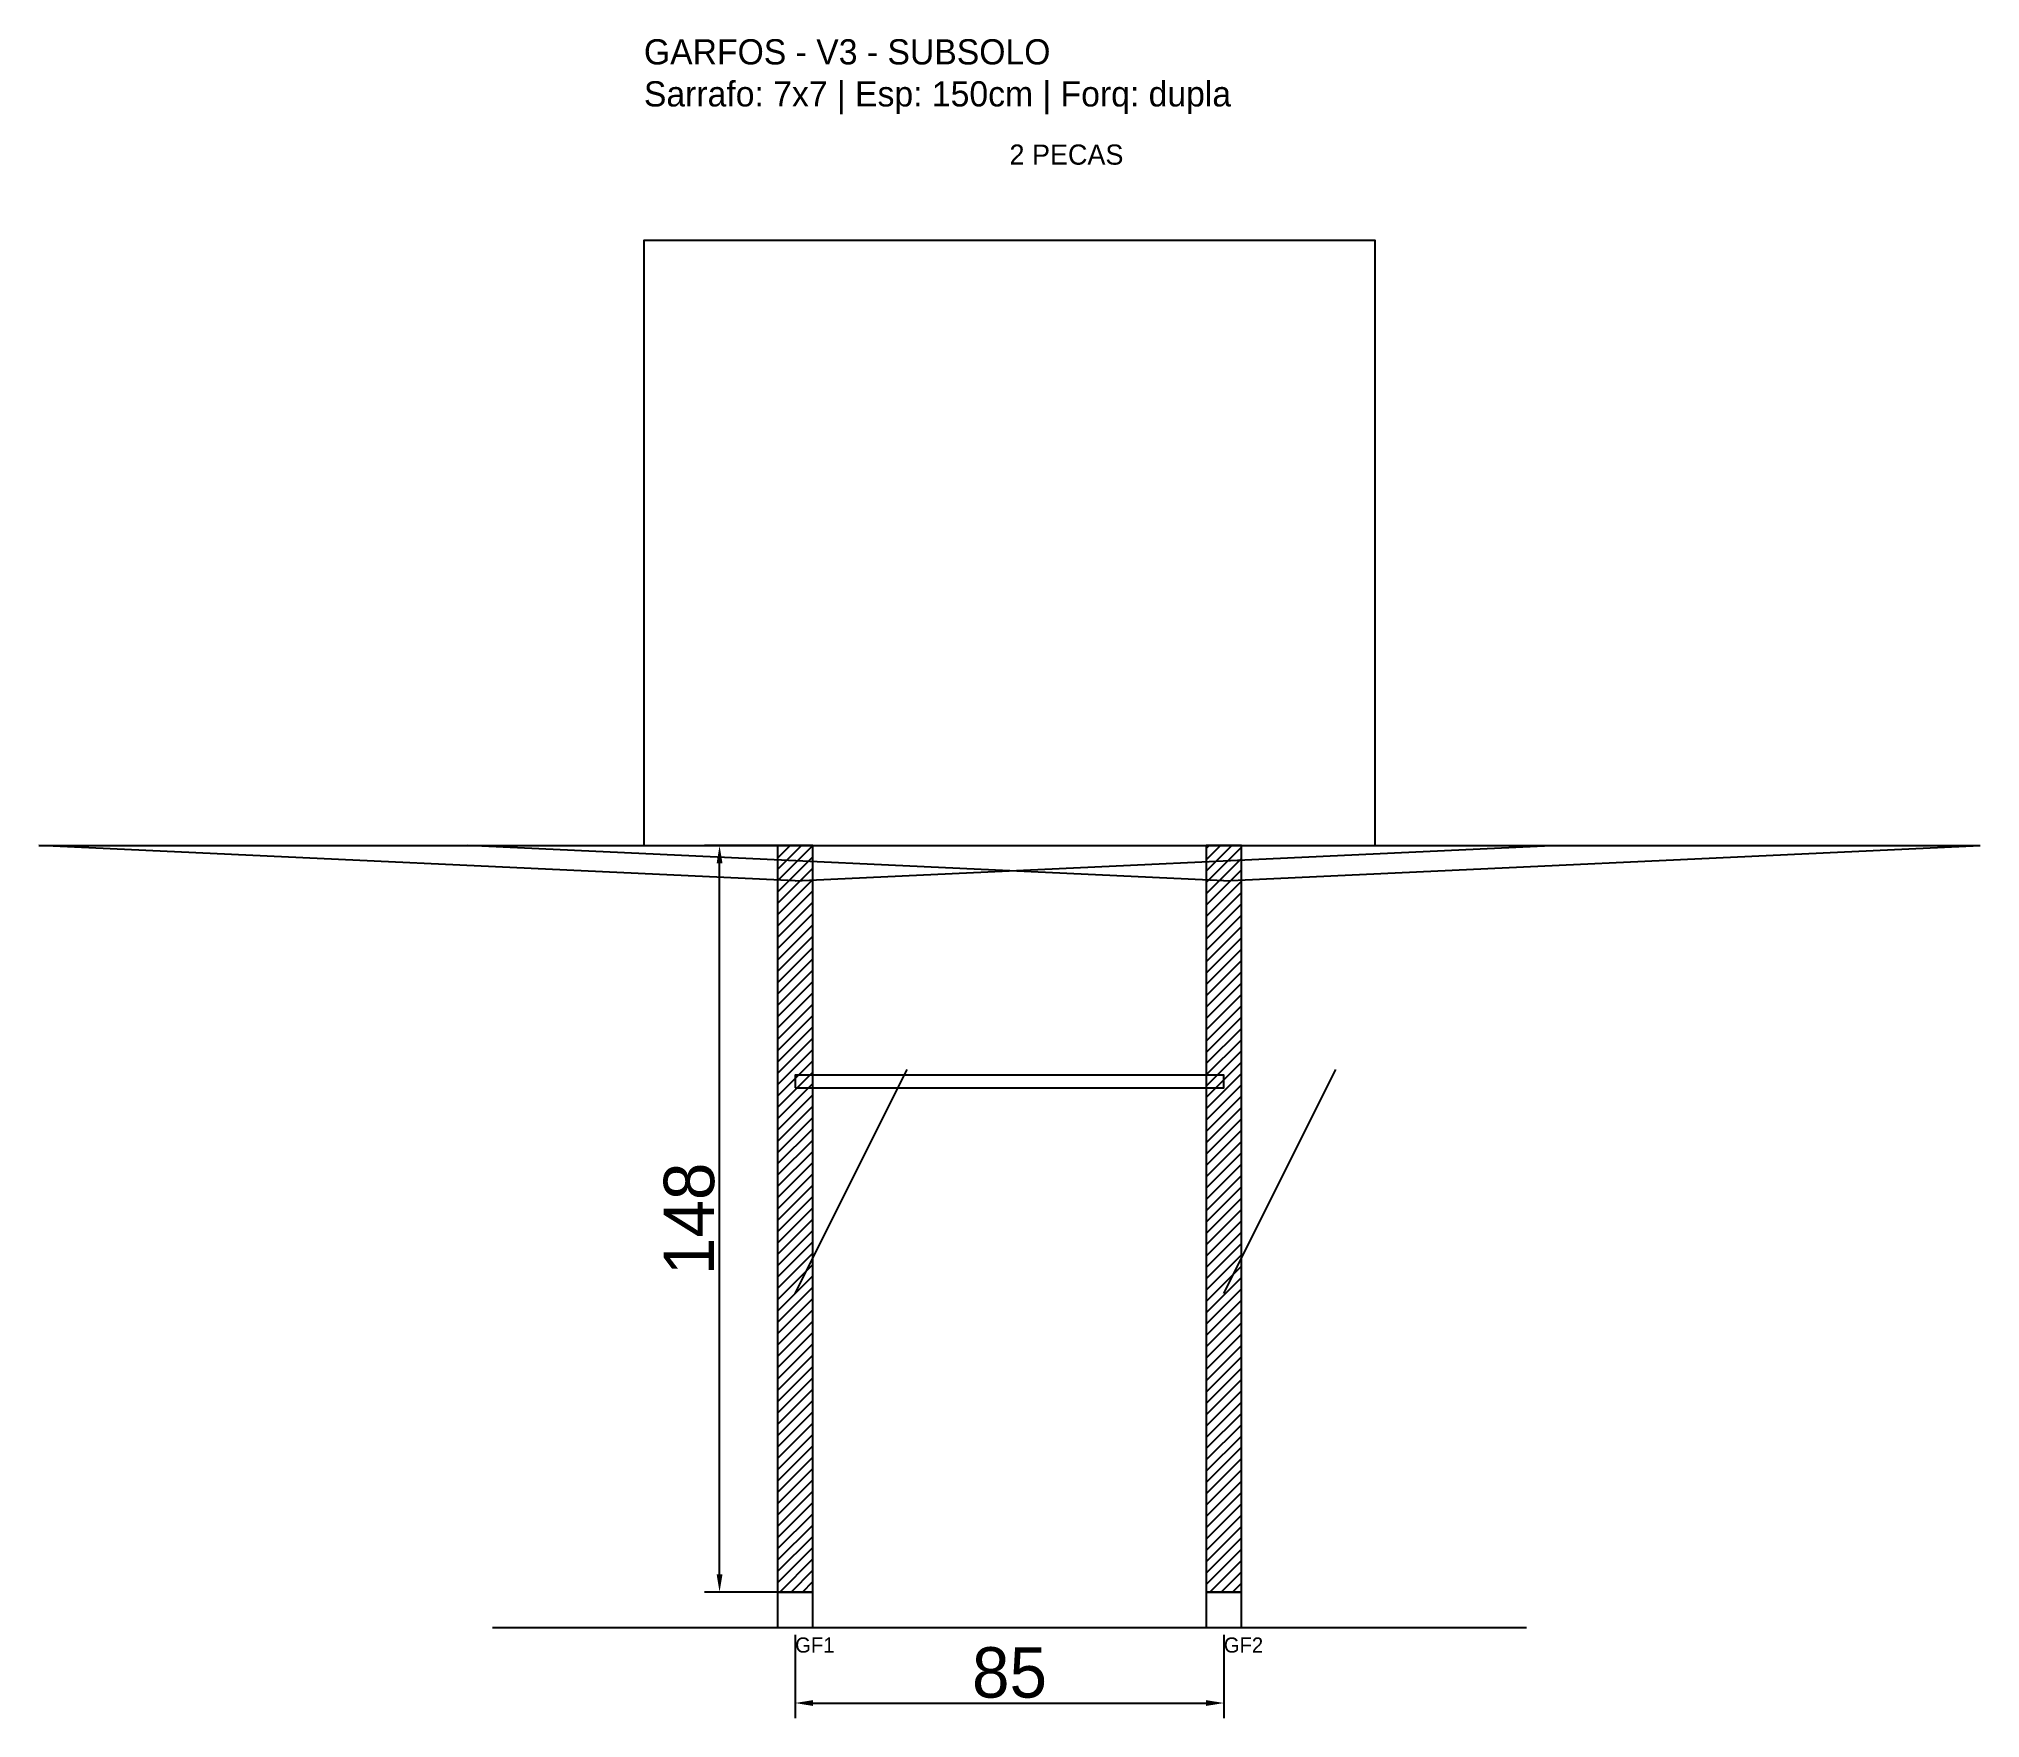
# Model space of a CAD drawing. Header units: metres. Extents: x -120 to 265, y -25 to 308.
import ezdxf

# ---------------------------------------------------------------- set-up
doc = ezdxf.new("R2010")
doc.units = ezdxf.units.M
for name, color, linetype in [('BARRA_ANCORAGEM', 1, 'Continuous'), ('COTA', 241, 'Continuous'), ('GARFOS OK', 3, 'Continuous'), ('NOME DA VIGA', 6, 'Continuous'), ('SARR_7x7', 40, 'Continuous'), ('TIRAS REESCORAMENTO', 252, 'Continuous'), ('VIGAS', 3, 'Continuous')]:
    doc.layers.add(name, color=color, linetype=linetype)
doc.dimstyles.new('EZ DXF', dxfattribs={"dimtxt": 10, "dimasz": 3.5, "dimexe": 3, "dimexo": 1.5, "dimgap": 1, "dimtad": 1, "dimdec": 1, "dimdsep": 46, "dimcen": 2.5, "dimazin": 3, "dimtfac": 1, "dimtmove": 0, "dimatfit": 3})

msp = doc.modelspace()

# ---------------------------------------------------------------- hatches: boundary and pattern name
at = {"layer": 'COTA'}
h = msp.add_hatch(dxfattribs=at)
h.set_pattern_fill('ANSI31', scale=0.5)
h.paths.add_polyline_path([(26.5, 0), (33.5, 0), (33.5, 148), (26.5, 148)])
h = msp.add_hatch(dxfattribs=at)
h.set_pattern_fill('ANSI31', scale=0.5)
h.paths.add_polyline_path([(111.500005, 0), (118.500005, 0), (118.500005, 148), (111.500005, 148)])

# ---------------------------------------------------------------- linework, layer by layer
at = {"layer": 'BARRA_ANCORAGEM'}
for p, q in [((30, 59.2), (52.2, 103.6)), ((115.000005, 59.2), (137.200005, 103.6))]:
    msp.add_line(p, q, dxfattribs=at)
at = {"layer": 'GARFOS OK'}
for p, q in [((30, 141), (-120, 148)), ((-120, 148), (180, 148)), ((115.000005, 141), (-34.999995, 148)), ((-34.999995, 148), (265.000005, 148)), ((30, 141), (180, 148)), ((115.000005, 141), (265.000005, 148))]:
    msp.add_line(p, q, dxfattribs=at)
at = {"layer": 'GARFOS OK', "linetype": 'CONTINUOUS'}
msp.add_line((-30, -7), (175.000005, -7), dxfattribs=at)
at = {"layer": 'GARFOS OK'}
for points in [[(26.5, 0), (33.5, 0), (33.5, 148), (26.5, 148), (26.5, 0)], [(111.500005, 0), (118.500005, 0), (118.500005, 148), (111.500005, 148), (111.500005, 0)]]:
    msp.add_lwpolyline(points, dxfattribs=at)
at = {"layer": 'SARR_7x7'}
for points in [[(26.5, -7), (33.5, -7), (33.5, 0), (26.5, 0), (26.5, -7)], [(111.500005, -7), (118.500005, -7), (118.500005, 0), (111.500005, 0), (111.500005, -7)]]:
    msp.add_lwpolyline(points, dxfattribs=at)
at = {"layer": 'TIRAS REESCORAMENTO'}
msp.add_lwpolyline([(30, 100), (115.000005, 100), (115.000005, 102.5), (30, 102.5), (30, 100)], dxfattribs=at)
at = {"layer": 'VIGAS'}
msp.add_lwpolyline([(0, 148), (145.000005, 148), (145.000005, 268), (0, 268), (0, 148)], dxfattribs=at)

# ---------------------------------------------------------------- texts
at = {"layer": 'NOME DA VIGA'}
for s, height, p in [('2 PECAS', 4, (72.500002, 283)), ('GF1', 3, (30, -12)), ('GF2', 3, (115.000005, -12))]:
    msp.add_text(s, height=height, dxfattribs=at).set_placement(p)
at = {"layer": 'NOME DA VIGA', "insert": (0, 293), "char_height": 5, "attachment_point": 7}
msp.add_mtext('GARFOS - V3 - SUBSOLO\\PSarrafo: 7x7 | Esp: 150cm | Forq: dupla', dxfattribs=at)

# ---------------------------------------------------------------- dimensions: what is measured, and where the dimension line sits
at = {"layer": 'COTA'}
msp.add_linear_dim(base=(15, 0), p1=(30, 0), p2=(30, 148), angle=90, dimstyle='EZ DXF', dxfattribs=at).render()
msp.add_linear_dim(base=(30, -22), p1=(30, -7), p2=(115.000005, -7), dimstyle='EZ DXF', dxfattribs=at).render()

doc.saveas('drawing.dxf')
